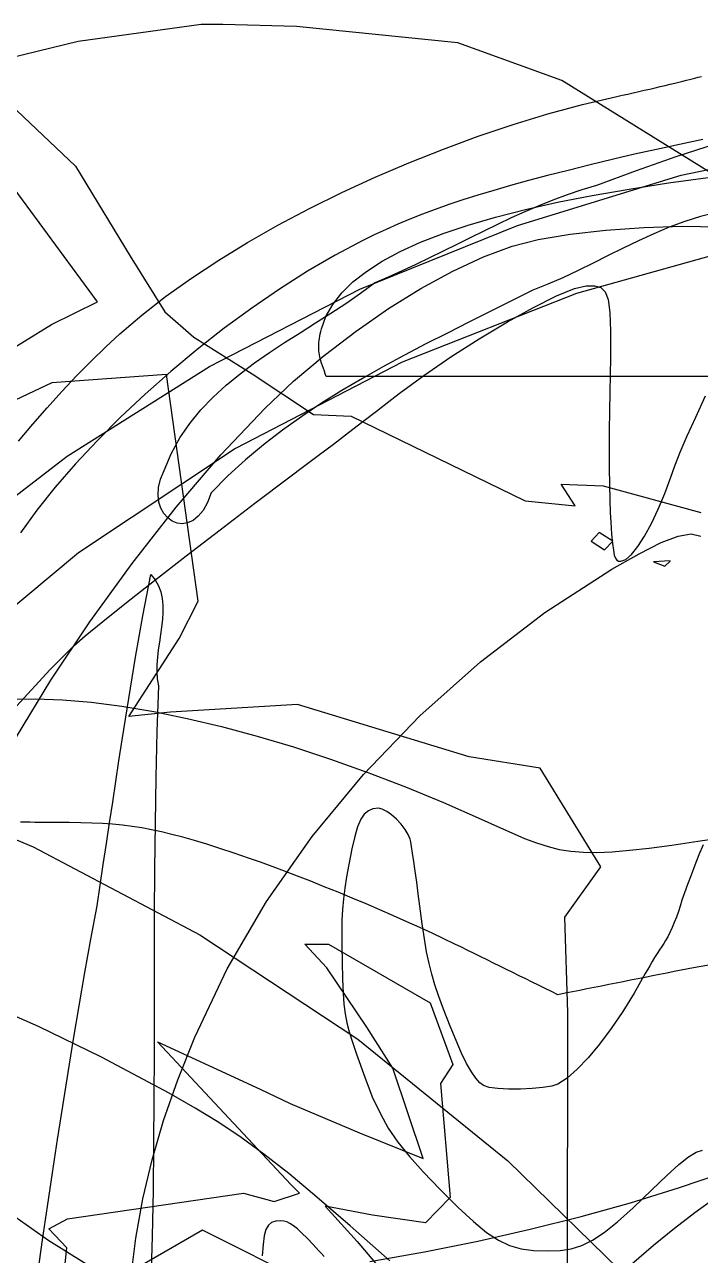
# Model space of a CAD drawing. Extents: x -75 to 75, y -75 to 75.
# Drawn here: x -46.6 to -19, y 24.5 to 74.9 of the extents above; entities that cross this region are included whole.
import ezdxf

# ---------------------------------------------------------------- set-up
doc = ezdxf.new("R2010")
doc.units = 0
for name, color, linetype in [('butterfly', 7, 'CONTINUOUS'), ('darth', 7, 'CONTINUOUS'), ('heart', 7, 'CONTINUOUS'), ('hellokitty', 7, 'CONTINUOUS'), ('ironman', 7, 'CONTINUOUS'), ('jackskellington', 7, 'CONTINUOUS'), ('mushroom', 7, 'CONTINUOUS'), ('skullbones', 7, 'CONTINUOUS'), ('stormtrooper', 7, 'CONTINUOUS'), ('thundercats', 7, 'CONTINUOUS'), ('wolf', 7, 'CONTINUOUS')]:
    doc.layers.add(name, color=color, linetype=linetype)

msp = doc.modelspace()

# ---------------------------------------------------------------- linework, layer by layer
at = {"layer": 'butterfly', "color": 7}
for p, q in [((-53.412229, 44.213467), (-46.224258, 41.26434)), ((-46.224258, 41.26434), (-39.412116, 37.661542)), ((-39.412116, 37.661542), (-32.953929, 33.385565)), ((-46.016263, 33.913744), (-48.367038, 34.941736)), ((-43.439664, 32.654387), (-46.016263, 33.913744)), ((-32.953929, 33.385565), (-26.827814, 28.416893)), ((-40.67565, 31.176674), (-43.439664, 32.654387)), ((-39.605963, 30.567701), (-40.67565, 31.176674)), ((-38.643789, 29.982279), (-39.605963, 30.567701)), ((-37.727117, 29.373325), (-38.643789, 29.982279)), ((-36.793938, 28.693745), (-37.727117, 29.373325)), ((-35.782239, 27.896442), (-36.793938, 28.693745)), ((-26.827814, 28.416893), (-21.011893, 22.736017)), ((-34.630007, 26.934341), (-35.782239, 27.896442)), ((-48.004284, 26.848043), (-45.588047, 25.161875)), ((-33.27523, 25.760341), (-34.630007, 26.934341)), ((-31.655901, 24.327355), (-33.27523, 25.760341)), ((-45.588047, 25.161875), (-42.380611, 23.162847))]:
    msp.add_line(p, q, dxfattribs=at)
at = {"layer": 'darth', "color": 7}
for p, q in [((-24.283146, 66.314035), (-22.816934, 66.480888)), ((-22.816934, 66.480888), (-21.264662, 66.590895)), ((-21.264662, 66.590895), (-19.703452, 66.640106)), ((-19.703452, 66.640106), (-18.210423, 66.624584)), ((-26.648909, 65.825556), (-25.586177, 66.094277)), ((-25.586177, 66.094277), (-24.283146, 66.314035)), ((-27.828222, 65.387152), (-26.648909, 65.825556)), ((-29.080581, 64.805044), (-27.828222, 65.387152)), ((-30.381578, 64.095249), (-29.080581, 64.805044)), ((-31.706797, 63.273779), (-30.381578, 64.095249)), ((-33.031828, 62.35665), (-31.706797, 63.273779)), ((-34.332257, 61.359878), (-33.031828, 62.35665)), ((-35.583676, 60.299476), (-34.332257, 61.359878)), ((-36.761666, 59.191457), (-35.583676, 60.299476)), ((-38.55166, 57.298028), (-36.761666, 59.191457)), ((-40.376946, 55.15831), (-38.55166, 57.298028)), ((-42.181382, 52.853144), (-40.376946, 55.15831)), ((-43.908836, 50.46336), (-42.181382, 52.853144)), ((-45.503169, 48.069796), (-43.908836, 50.46336)), ((-46.908249, 45.753288), (-45.503169, 48.069796))]:
    msp.add_line(p, q, dxfattribs=at)
at = {"layer": 'heart', "color": 7}
for p, q in [((-39.361166, 74.890317), (-44.38825, 74.193581)), ((-38.479222, 74.890317), (-39.361166, 74.890317)), ((-35.462972, 74.810942), (-38.479222, 74.890317)), ((-28.866028, 74.149483), (-35.462972, 74.810942)), ((-44.38825, 74.193581), (-48.66568, 73.161706)), ((-24.615054, 72.606081), (-28.866028, 74.149483)), ((-11.138943, 64.20997), (-24.615054, 72.606081))]:
    msp.add_line(p, q, dxfattribs=at)
at = {"layer": 'hellokitty', "color": 7}
for p, q in [((-47.161473, 47.295649), (-46.138984, 47.318792)), ((-46.138984, 47.318792), (-45.034539, 47.278313)), ((-45.034539, 47.278313), (-43.855087, 47.175736)), ((-43.855087, 47.175736), (-42.607569, 47.012609)), ((-42.607569, 47.012609), (-41.298932, 46.790466)), ((-41.298932, 46.790466), (-39.936124, 46.510852)), ((-39.936124, 46.510852), (-38.526085, 46.175303)), ((-38.526085, 46.175303), (-37.075762, 45.785365)), ((-37.075762, 45.785365), (-35.5921, 45.342579)), ((-35.5921, 45.342579), (-34.082047, 44.848481)), ((-34.082047, 44.848481), (-32.552541, 44.304613)), ((-32.552541, 44.304613), (-31.010535, 43.712519)), ((-31.010535, 43.712519), (-29.46297, 43.073741)), ((-29.46297, 43.073741), (-27.91679, 42.389812)), ((-27.91679, 42.389812), (-27.255513, 42.087492)), ((-46.551785, 42.264217), (-46.750763, 42.26591)), ((-46.35281, 42.262524), (-46.551785, 42.264217)), ((-46.153832, 42.26083), (-46.35281, 42.262524)), ((-45.954854, 42.259137), (-46.153832, 42.26083)), ((-45.755879, 42.257444), (-45.954854, 42.259137)), ((-45.556901, 42.25575), (-45.755879, 42.257444)), ((-45.357926, 42.254057), (-45.556901, 42.25575)), ((-45.158948, 42.252364), (-45.357926, 42.254057)), ((-44.959973, 42.25067), (-45.158948, 42.252364)), ((-44.760995, 42.248977), (-44.959973, 42.25067)), ((-44.280266, 42.242147), (-44.760995, 42.248977)), ((-43.827102, 42.228968), (-44.280266, 42.242147)), ((-43.396165, 42.208394), (-43.827102, 42.228968)), ((-42.982123, 42.179353), (-43.396165, 42.208394)), ((-42.579631, 42.140793), (-42.982123, 42.179353)), ((-42.183358, 42.091655), (-42.579631, 42.140793)), ((-41.787961, 42.030876), (-42.183358, 42.091655)), ((-41.388106, 41.957396), (-41.787961, 42.030876)), ((-40.978452, 41.870159), (-41.388106, 41.957396)), ((-40.553665, 41.768104), (-40.978452, 41.870159)), ((-27.255513, 42.087492), (-26.66951, 41.824907)), ((-26.66951, 41.824907), (-26.141055, 41.601263)), ((-40.108403, 41.650169), (-40.553665, 41.768104)), ((-39.637335, 41.515301), (-40.108403, 41.650169)), ((-39.135118, 41.362432), (-39.637335, 41.515301)), ((-38.596415, 41.190505), (-39.135118, 41.362432)), ((-26.141055, 41.601263), (-25.65242, 41.415775)), ((-25.65242, 41.415775), (-25.185879, 41.267651)), ((-21.049638, 41.210555), (-20.12167, 41.332878)), ((-20.12167, 41.332878), (-19.056253, 41.485453)), ((-19.056253, 41.485453), (-17.835659, 41.667484)), ((-38.015889, 40.998465), (-38.596415, 41.190505)), ((-37.388202, 40.785246), (-38.015889, 40.998465)), ((-36.939624, 40.628037), (-37.388202, 40.785246)), ((-25.185879, 41.267651), (-24.723705, 41.156097)), ((-24.723705, 41.156097), (-24.248169, 41.080329)), ((-24.248169, 41.080329), (-23.741547, 41.03955)), ((-23.741547, 41.03955), (-23.186109, 41.032975)), ((-23.186109, 41.032975), (-22.56413, 41.059814)), ((-22.56413, 41.059814), (-21.857882, 41.11927)), ((-21.857882, 41.11927), (-21.049638, 41.210555)), ((-36.460777, 40.454188), (-36.939624, 40.628037)), ((-35.955969, 40.265497), (-36.460777, 40.454188)), ((-35.4295, 40.063756), (-35.955969, 40.265497)), ((-34.885684, 39.850766), (-35.4295, 40.063756)), ((-34.32882, 39.628324), (-34.885684, 39.850766)), ((-33.763215, 39.398228), (-34.32882, 39.628324)), ((-33.193177, 39.162276), (-33.763215, 39.398228)), ((-32.623009, 38.922263), (-33.193177, 39.162276)), ((-32.057021, 38.679989), (-32.623009, 38.922263)), ((-31.499514, 38.437247), (-32.057021, 38.679989)), ((-30.954797, 38.19584), (-31.499514, 38.437247)), ((-30.427174, 37.957562), (-30.954797, 38.19584)), ((-29.920952, 37.724213), (-30.427174, 37.957562)), ((-29.440437, 37.497588), (-29.920952, 37.724213)), ((-28.989932, 37.279484), (-29.440437, 37.497588)), ((-28.726861, 37.150246), (-28.989932, 37.279484)), ((-28.463793, 37.021008), (-28.726861, 37.150246)), ((-28.200724, 36.89177), (-28.463793, 37.021008)), ((-27.937654, 36.762532), (-28.200724, 36.89177)), ((-27.674585, 36.633294), (-27.937654, 36.762532)), ((-27.411515, 36.504056), (-27.674585, 36.633294)), ((-27.148446, 36.374818), (-27.411515, 36.504056)), ((-26.885377, 36.245577), (-27.148446, 36.374818)), ((-19.236257, 36.308721), (-20.031063, 36.156759)), ((-18.374868, 36.462163), (-19.236257, 36.308721)), ((-26.622307, 36.116339), (-26.885377, 36.245577)), ((-26.359238, 35.987101), (-26.622307, 36.116339)), ((-26.096168, 35.857863), (-26.359238, 35.987101)), ((-25.833099, 35.728625), (-26.096168, 35.857863)), ((-21.812222, 35.802353), (-22.109082, 35.743284)), ((-21.515362, 35.861419), (-21.812222, 35.802353)), ((-21.218502, 35.920488), (-21.515362, 35.861419)), ((-20.921642, 35.979554), (-21.218502, 35.920488)), ((-20.624783, 36.038623), (-20.921642, 35.979554)), ((-20.327923, 36.09769), (-20.624783, 36.038623)), ((-20.031063, 36.156759), (-20.327923, 36.09769)), ((-25.570029, 35.599387), (-25.833099, 35.728625)), ((-25.30696, 35.470149), (-25.570029, 35.599387)), ((-25.043891, 35.340911), (-25.30696, 35.470149)), ((-24.780821, 35.211673), (-25.043891, 35.340911)), ((-24.483961, 35.270742), (-24.780821, 35.211673)), ((-24.187101, 35.329808), (-24.483961, 35.270742)), ((-23.890241, 35.388877), (-24.187101, 35.329808)), ((-23.593382, 35.447944), (-23.890241, 35.388877)), ((-23.296522, 35.507013), (-23.593382, 35.447944)), ((-22.999662, 35.566079), (-23.296522, 35.507013)), ((-22.702802, 35.625148), (-22.999662, 35.566079)), ((-22.405942, 35.684214), (-22.702802, 35.625148)), ((-22.109082, 35.743284), (-22.405942, 35.684214))]:
    msp.add_line(p, q, dxfattribs=at)
at = {"layer": 'ironman', "color": 7}
for p, q in [((-19.941931, 69.489978), (-18.297791, 70.020815)), ((-21.57328, 68.924162), (-19.941931, 69.489978)), ((-23.190947, 68.325777), (-21.57328, 68.924162)), ((-24.386461, 67.944977), (-23.793858, 68.145017)), ((-23.793858, 68.145017), (-23.190947, 68.325777)), ((-26.114486, 67.250804), (-25.545569, 67.495708)), ((-25.545569, 67.495708), (-24.969963, 67.727819)), ((-24.969963, 67.727819), (-24.386461, 67.944977)), ((-27.237079, 66.731286), (-26.677921, 66.995277)), ((-26.677921, 66.995277), (-26.114486, 67.250804)), ((-18.959158, 67.041553), (-19.599808, 66.839239)), ((-18.311252, 67.202121), (-18.959158, 67.041553)), ((-28.347391, 66.186578), (-27.793167, 66.460999)), ((-27.793167, 66.460999), (-27.237079, 66.731286)), ((-20.234118, 66.60202), (-20.863001, 66.336748)), ((-19.599808, 66.839239), (-20.234118, 66.60202)), ((-28.900958, 65.910186), (-28.347391, 66.186578)), ((-21.487375, 66.050264), (-22.108152, 65.749416)), ((-20.863001, 66.336748), (-21.487375, 66.050264)), ((-30.010947, 65.360152), (-29.455076, 65.633989)), ((-29.455076, 65.633989), (-28.900958, 65.910186)), ((-22.108152, 65.749416), (-22.726247, 65.441048)), ((-31.132783, 64.828203), (-30.569781, 65.090833)), ((-30.569781, 65.090833), (-30.010947, 65.360152)), ((-23.342575, 65.132009), (-23.958052, 64.829145)), ((-22.726247, 65.441048), (-23.342575, 65.132009)), ((-32.276113, 64.331652), (-31.701156, 64.57442)), ((-31.701156, 64.57442), (-31.132783, 64.828203)), ((-24.573591, 64.539297), (-25.190107, 64.269318)), ((-23.958052, 64.829145), (-24.573591, 64.539297)), ((-32.851914, 63.903109), (-32.276113, 64.331652)), ((-25.808516, 64.026048), (-26.673533, 63.588581)), ((-25.190107, 64.269318), (-25.808516, 64.026048)), ((-34.065097, 63.084829), (-33.450214, 63.489027)), ((-33.450214, 63.489027), (-32.851914, 63.903109)), ((-26.673533, 63.588581), (-27.545143, 63.152472)), ((-34.690651, 62.685936), (-34.065097, 63.084829)), ((-27.545143, 63.152472), (-28.420695, 62.71514)), ((-35.320963, 62.287774), (-34.690651, 62.685936)), ((-28.420695, 62.71514), (-29.297543, 62.274001)), ((-35.950119, 61.885768), (-35.320963, 62.287774)), ((-29.297543, 62.274001), (-30.173033, 61.826473)), ((-37.181307, 61.051906), (-36.572204, 61.475335)), ((-36.572204, 61.475335), (-35.950119, 61.885768)), ((-30.173033, 61.826473), (-31.044521, 61.36997)), ((-37.771513, 60.610897), (-37.181307, 61.051906)), ((-31.044521, 61.36997), (-31.909354, 60.90191)), ((-38.336906, 60.147739), (-37.771513, 60.610897)), ((-32.764885, 60.419708), (-33.608464, 59.920782)), ((-31.909354, 60.90191), (-32.764885, 60.419708)), ((-38.871579, 59.657849), (-38.336906, 60.147739)), ((-33.608464, 59.920782), (-34.437444, 59.402548)), ((-39.369613, 59.136653), (-38.871579, 59.657849)), ((-39.825097, 58.579574), (-39.369613, 59.136653)), ((-34.437444, 59.402548), (-35.249172, 58.862423)), ((-40.232116, 57.982033), (-39.825097, 58.579574)), ((-35.249172, 58.862423), (-36.041003, 58.29782)), ((-40.584755, 57.339459), (-40.232116, 57.982033)), ((-36.041003, 58.29782), (-36.810287, 57.706161)), ((-36.810287, 57.706161), (-37.554374, 57.084857)), ((-40.877106, 56.647272), (-40.584755, 57.339459)), ((-37.554374, 57.084857), (-38.270615, 56.43133)), ((-41.023517, 56.295104), (-40.877106, 56.647272)), ((-38.270615, 56.43133), (-38.956361, 55.742992)), ((-41.121957, 55.648005), (-41.102878, 55.96045)), ((-41.102878, 55.96045), (-41.023517, 56.295104)), ((-41.087486, 55.362467), (-41.121957, 55.648005)), ((-38.956361, 55.742992), (-39.106461, 55.339578)), ((-41.006228, 55.108523), (-41.087486, 55.362467)), ((-40.884943, 54.890873), (-41.006228, 55.108523)), ((-40.730382, 54.714205), (-40.884943, 54.890873)), ((-39.284077, 55.019394), (-39.482449, 54.777742)), ((-39.106461, 55.339578), (-39.284077, 55.019394)), ((-40.549297, 54.583217), (-40.730382, 54.714205)), ((-40.348445, 54.5026), (-40.549297, 54.583217)), ((-40.13458, 54.477059), (-40.348445, 54.5026)), ((-39.914455, 54.51127), (-40.13458, 54.477059)), ((-39.694826, 54.609932), (-39.914455, 54.51127)), ((-39.482449, 54.777742), (-39.694826, 54.609932)), ((-41.586706, 51.549969), (-41.423988, 52.392255)), ((-41.423988, 52.392255), (-41.238311, 52.175272)), ((-41.238311, 52.175272), (-41.101055, 51.939492)), ((-41.101055, 51.939492), (-41.00657, 51.687024)), ((-41.743551, 50.706675), (-41.586706, 51.549969)), ((-41.00657, 51.687024), (-40.949217, 51.419986)), ((-40.949217, 51.419986), (-40.923337, 51.140493)), ((-40.923295, 50.850656), (-40.943445, 50.552593)), ((-40.923337, 51.140493), (-40.923295, 50.850656)), ((-41.895054, 49.862469), (-41.743551, 50.706675)), ((-40.943445, 50.552593), (-40.978128, 50.248416)), ((-42.041739, 49.017436), (-41.895054, 49.862469)), ((-41.021703, 49.940241), (-41.068523, 49.630183)), ((-40.978128, 50.248416), (-41.021703, 49.940241)), ((-41.068523, 49.630183), (-41.112942, 49.320357)), ((-42.184139, 48.171676), (-42.041739, 49.017436)), ((-41.149312, 49.012873), (-41.171975, 48.709851)), ((-41.112942, 49.320357), (-41.149312, 49.012873)), ((-41.171975, 48.709851), (-41.175305, 48.413402)), ((-41.175305, 48.413402), (-41.153659, 48.125642)), ((-42.322778, 47.325274), (-42.184139, 48.171676)), ((-41.101363, 47.848684), (-41.168004, 45.974539)), ((-41.153659, 48.125642), (-41.101363, 47.848684)), ((-42.458183, 46.478325), (-42.322778, 47.325274)), ((-42.590887, 45.630922), (-42.458183, 46.478325)), ((-41.168004, 45.974539), (-41.215536, 44.099206)), ((-42.721411, 44.783155), (-42.590887, 45.630922)), ((-42.850288, 43.935119), (-42.721411, 44.783155)), ((-42.978042, 43.086901), (-42.850288, 43.935119)), ((-41.215536, 44.099206), (-41.247263, 42.222905)), ((-43.105203, 42.238594), (-42.978042, 43.086901)), ((-43.232301, 41.390293), (-43.105203, 42.238594)), ((-41.247263, 42.222905), (-41.266483, 40.345868)), ((-43.35986, 40.542089), (-43.232301, 41.390293)), ((-43.488407, 39.694073), (-43.35986, 40.542089)), ((-41.266483, 40.345868), (-41.27653, 38.468317)), ((-43.618475, 38.846337), (-43.488407, 39.694073)), ((-43.867674, 37.483672), (-43.618475, 38.846337)), ((-41.27653, 38.468317), (-41.280678, 36.590484)), ((-44.110331, 36.120107), (-43.867674, 37.483672)), ((-41.280678, 36.590484), (-41.282372, 34.712594)), ((-44.34665, 34.755658), (-44.110331, 36.120107)), ((-44.576831, 33.390338), (-44.34665, 34.755658)), ((-41.282372, 34.712594), (-41.284629, 32.834874)), ((-44.80107, 32.024165), (-44.576831, 33.390338)), ((-41.284629, 32.834874), (-41.290923, 30.957548)), ((-45.019572, 30.657154), (-44.80107, 32.024165)), ((-41.290923, 30.957548), (-41.304554, 29.080847)), ((-45.232534, 29.289321), (-45.019572, 30.657154)), ((-45.44016, 27.920688), (-45.232534, 29.289321)), ((-41.304554, 29.080847), (-41.328825, 27.204992)), ((-45.642646, 26.551263), (-45.44016, 27.920688)), ((-41.328825, 27.204992), (-41.367035, 25.330218)), ((-45.840193, 25.181066), (-45.642646, 26.551263)), ((-46.033004, 23.810115), (-45.840193, 25.181066)), ((-41.367035, 25.330218), (-41.422487, 23.456745))]:
    msp.add_line(p, q, dxfattribs=at)
at = {"layer": 'jackskellington', "color": 7}
for p, q in [((-24.840316, 63.792123), (-24.104136, 64.099872)), ((-24.104136, 64.099872), (-23.628392, 64.210384)), ((-23.628392, 64.210384), (-23.284958, 64.199095)), ((-23.284958, 64.199095), (-23.026748, 64.132838)), ((-23.026748, 64.132838), (-22.84299, 63.963)), ((-22.84299, 63.963), (-22.722909, 63.640976)), ((-25.77512, 63.322821), (-24.840316, 63.792123)), ((-22.722909, 63.640976), (-22.655733, 63.118156)), ((-26.846735, 62.727648), (-25.77512, 63.322821)), ((-22.655733, 63.118156), (-22.630685, 62.345931)), ((-27.993348, 62.042286), (-26.846735, 62.727648)), ((-29.153149, 61.302417), (-27.993348, 62.042286)), ((-22.630685, 62.345931), (-22.636996, 61.275699)), ((-30.264326, 60.543725), (-29.153149, 61.302417)), ((-22.636996, 61.275699), (-22.663886, 59.858848)), ((-31.265063, 59.801895), (-30.264326, 60.543725)), ((-32.191506, 59.085028), (-31.690931, 59.471193)), ((-31.690931, 59.471193), (-31.265063, 59.801895)), ((-22.663886, 59.858848), (-22.67708, 59.079079)), ((-19.150069, 58.836975), (-18.749248, 59.699559)), ((-32.748446, 58.657405), (-32.191506, 59.085028)), ((-22.67708, 59.079079), (-22.684689, 58.288513)), ((-33.343407, 58.202328), (-32.748446, 58.657405)), ((-19.494253, 58.070598), (-19.150069, 58.836975)), ((-33.958056, 57.733802), (-33.343407, 58.202328)), ((-22.684689, 58.288513), (-22.68689, 57.508961)), ((-19.780171, 57.404), (-19.494253, 58.070598)), ((-34.574045, 57.26583), (-33.958056, 57.733802)), ((-22.68689, 57.508961), (-22.683842, 56.762241)), ((-20.00619, 56.840747), (-19.780171, 57.404)), ((-35.173037, 56.812417), (-34.574045, 57.26583)), ((-37.163048, 55.309476), (-35.736688, 56.387568)), ((-35.736688, 56.387568), (-35.173037, 56.812417)), ((-22.683842, 56.762241), (-22.67572, 56.070167)), ((-20.414811, 55.70485), (-20.170678, 56.384404)), ((-20.170678, 56.384404), (-20.00619, 56.840747)), ((-22.67572, 56.070167), (-22.662689, 55.454556)), ((-22.662689, 55.454556), (-22.644926, 54.937223)), ((-20.680653, 55.065193), (-20.414811, 55.70485)), ((-38.590612, 54.220031), (-37.163048, 55.309476)), ((-22.644926, 54.937223), (-22.622597, 54.539983)), ((-20.958939, 54.481067), (-20.680653, 55.065193)), ((-22.622597, 54.539983), (-22.58463, 54.051214)), ((-21.240401, 53.968097), (-20.958939, 54.481067)), ((-39.972544, 53.155827), (-38.590612, 54.220031)), ((-22.58463, 54.051214), (-22.550016, 53.67285)), ((-21.515774, 53.541913), (-21.240401, 53.968097)), ((-22.550016, 53.67285), (-22.515182, 53.390947)), ((-22.515182, 53.390947), (-22.476556, 53.19156)), ((-21.77579, 53.218148), (-21.515774, 53.541913)), ((-41.262018, 52.153464), (-39.972544, 53.155827)), ((-22.476556, 53.19156), (-22.430566, 53.060752)), ((-22.430566, 53.060752), (-22.373639, 52.984578)), ((-22.373639, 52.984578), (-22.302204, 52.9491)), ((-22.302204, 52.9491), (-22.212686, 52.940379)), ((-22.212686, 52.940379), (-22.011183, 53.012425)), ((-22.011183, 53.012425), (-21.77579, 53.218148)), ((-42.412192, 51.249529), (-41.262018, 52.153464)), ((-43.376238, 50.480623), (-42.412192, 51.249529)), ((-44.10732, 49.883337), (-43.376238, 50.480623)), ((-44.55861, 49.494268), (-44.10732, 49.883337)), ((-45.536993, 48.506626), (-44.55861, 49.494268)), ((-46.906787, 47.010439), (-45.536993, 48.506626)), ((-32.338922, 42.811438), (-32.528987, 42.736835)), ((-32.116322, 42.833705), (-32.338922, 42.811438)), ((-31.961757, 42.799457), (-32.116322, 42.833705)), ((-31.779269, 42.705006), (-31.961757, 42.799457)), ((-32.836194, 42.38402), (-32.965678, 42.082494)), ((-32.69269, 42.598247), (-32.836194, 42.38402)), ((-32.528987, 42.736835), (-32.69269, 42.598247)), ((-31.581674, 42.562794), (-31.779269, 42.705006)), ((-31.381785, 42.385265), (-31.581674, 42.562794)), ((-31.192419, 42.184865), (-31.381785, 42.385265)), ((-32.965678, 42.082494), (-33.08731, 41.682007)), ((-31.026394, 41.974031), (-31.192419, 42.184865)), ((-30.89652, 41.765209), (-31.026394, 41.974031)), ((-33.08731, 41.682007), (-33.207257, 41.170905)), ((-30.815619, 41.570839), (-30.89652, 41.765209)), ((-30.794057, 41.467343), (-30.815619, 41.570839)), ((-30.761446, 41.273253), (-30.794057, 41.467343)), ((-18.850075, 41.342341), (-19.018284, 40.928022)), ((-33.207257, 41.170905), (-33.331695, 40.537531)), ((-30.719403, 40.999788), (-30.761446, 41.273253)), ((-30.669535, 40.658172), (-30.719403, 40.999788)), ((-19.018284, 40.928022), (-19.182766, 40.512052)), ((-33.331695, 40.537531), (-33.421868, 40.025611)), ((-30.613452, 40.259632), (-30.669535, 40.658172)), ((-19.182766, 40.512052), (-19.338979, 40.106391)), ((-33.421868, 40.025611), (-33.492824, 39.562902)), ((-30.552754, 39.815386), (-30.613452, 40.259632)), ((-30.489054, 39.336658), (-30.552754, 39.815386)), ((-19.338979, 40.106391), (-19.482381, 39.723006)), ((-33.492824, 39.562902), (-33.54609, 39.126835)), ((-30.423953, 38.83467), (-30.489054, 39.336658)), ((-19.608429, 39.373858), (-19.712579, 39.070915)), ((-19.482381, 39.723006), (-19.608429, 39.373858)), ((-33.54609, 39.126835), (-33.583189, 38.694828)), ((-30.32712, 38.103903), (-30.423953, 38.83467)), ((-19.790288, 38.826138), (-19.859016, 38.609733)), ((-19.712579, 39.070915), (-19.790288, 38.826138)), ((-33.583189, 38.694828), (-33.605653, 38.244312)), ((-19.937424, 38.388101), (-20.022775, 38.167502)), ((-19.859016, 38.609733), (-19.937424, 38.388101)), ((-33.605653, 38.244312), (-33.614995, 37.752709)), ((-30.236558, 37.488972), (-30.32712, 38.103903)), ((-20.112331, 37.954204), (-20.203353, 37.754464)), ((-20.022775, 38.167502), (-20.112331, 37.954204)), ((-33.614995, 37.752709), (-33.612737, 37.197445)), ((-30.145634, 36.961044), (-30.236558, 37.488972)), ((-20.45784, 37.299237), (-20.538561, 37.183864)), ((-20.378846, 37.420719), (-20.45784, 37.299237)), ((-20.293104, 37.574547), (-20.378846, 37.420719)), ((-20.203353, 37.754464), (-20.293104, 37.574547)), ((-33.612737, 37.197445), (-33.600404, 36.555948)), ((-30.047712, 36.491297), (-30.145634, 36.961044)), ((-20.726828, 36.895315), (-20.828204, 36.732204)), ((-20.629253, 37.047545), (-20.726828, 36.895315)), ((-20.538561, 37.183864), (-20.629253, 37.047545)), ((-33.600404, 36.555948), (-33.5811, 35.846309)), ((-29.936155, 36.050895), (-30.047712, 36.491297)), ((-21.030014, 36.39349), (-21.124278, 36.227955)), ((-20.930294, 36.563252), (-21.030014, 36.39349)), ((-20.828204, 36.732204), (-20.930294, 36.563252)), ((-33.5811, 35.846309), (-33.558043, 35.27955)), ((-29.804332, 35.611017), (-29.936155, 36.050895)), ((-21.210002, 36.071683), (-21.657811, 35.277123)), ((-21.124278, 36.227955), (-21.210002, 36.071683)), ((-33.558043, 35.27955), (-33.525364, 34.818122)), ((-29.645604, 35.142828), (-29.804332, 35.611017)), ((-21.657811, 35.277123), (-22.12493, 34.523528)), ((-33.525364, 34.818122), (-33.477251, 34.424468)), ((-29.453338, 34.617505), (-29.645604, 35.142828)), ((-33.477251, 34.424468), (-33.407872, 34.06103)), ((-29.188325, 33.928386), (-29.453338, 34.617505)), ((-22.12493, 34.523528), (-22.601602, 33.82323)), ((-33.407872, 34.06103), (-33.311403, 33.690258)), ((-28.94422, 33.331556), (-29.188325, 33.928386)), ((-22.601602, 33.82323), (-23.078068, 33.188554)), ((-33.311403, 33.690258), (-33.18201, 33.274595)), ((-33.18201, 33.274595), (-33.01387, 32.776485)), ((-28.719193, 32.823537), (-28.94422, 33.331556)), ((-33.01387, 32.776485), (-32.678616, 31.831971)), ((-28.511424, 32.400841), (-28.719193, 32.823537)), ((-23.078068, 33.188554), (-23.544571, 32.631832)), ((-28.319084, 32.05999), (-28.511424, 32.400841)), ((-23.544571, 32.631832), (-23.991352, 32.165389)), ((-32.678616, 31.831971), (-32.366277, 31.039556)), ((-28.140348, 31.797498), (-28.319084, 32.05999)), ((-27.973394, 31.609882), (-28.140348, 31.797498)), ((-24.408655, 31.801551), (-24.78672, 31.552648)), ((-23.991352, 32.165389), (-24.408655, 31.801551)), ((-27.816395, 31.49366), (-27.973394, 31.609882)), ((-27.583916, 31.421355), (-27.816395, 31.49366)), ((-27.229739, 31.373374), (-27.583916, 31.421355)), ((-26.793822, 31.348934), (-27.229739, 31.373374)), ((-26.316125, 31.347241), (-26.793822, 31.348934)), ((-25.836607, 31.367561), (-26.316125, 31.347241)), ((-25.395228, 31.409084), (-25.836607, 31.367561)), ((-25.031945, 31.47104), (-25.395228, 31.409084)), ((-24.78672, 31.552648), (-25.031945, 31.47104)), ((-32.366277, 31.039556), (-32.052189, 30.359378)), ((-32.052189, 30.359378), (-31.71168, 29.751573)), ((-31.71168, 29.751573), (-31.320085, 29.176277)), ((-31.320085, 29.176277), (-30.852737, 28.593627)), ((-19.439809, 28.577546), (-19.124363, 28.77279)), ((-19.124363, 28.77279), (-18.868218, 28.857239)), ((-30.852737, 28.593627), (-30.284968, 27.963755)), ((-20.33071, 27.814493), (-19.835082, 28.26146)), ((-19.835082, 28.26146), (-19.439809, 28.577546)), ((-30.284968, 27.963755), (-29.592109, 27.246803)), ((-20.947219, 27.226596), (-20.33071, 27.814493)), ((-29.592109, 27.246803), (-28.850836, 26.509396)), ((-21.711842, 26.498815), (-20.947219, 27.226596)), ((-28.850836, 26.509396), (-28.228835, 25.92981)), ((-22.350636, 25.924592), (-21.711842, 26.498815)), ((-36.613383, 25.785786), (-36.71202, 25.608511)), ((-36.482054, 25.894837), (-36.613383, 25.785786)), ((-36.312509, 25.949856), (-36.482054, 25.894837)), ((-36.099219, 25.96504), (-36.312509, 25.949856)), ((-35.983057, 25.953836), (-36.099219, 25.96504)), ((-35.862483, 25.917962), (-35.983057, 25.953836)), ((-35.732892, 25.854005), (-35.862483, 25.917962)), ((-35.58969, 25.758555), (-35.732892, 25.854005)), ((-35.42827, 25.628199), (-35.58969, 25.758555)), ((-28.228835, 25.92981), (-27.693827, 25.489594)), ((-22.893116, 25.486591), (-22.350636, 25.924592)), ((-36.783495, 25.348816), (-36.83333, 24.992505)), ((-36.71202, 25.608511), (-36.783495, 25.348816)), ((-35.244038, 25.459529), (-35.42827, 25.628199)), ((-35.032386, 25.249135), (-35.244038, 25.459529)), ((-34.788718, 24.993606), (-35.032386, 25.249135)), ((-27.693827, 25.489594), (-27.213532, 25.170308)), ((-23.368798, 25.167491), (-22.893116, 25.486591)), ((-36.83333, 24.992505), (-36.867053, 24.525382)), ((-34.675126, 24.872177), (-34.788718, 24.993606)), ((-34.561537, 24.750748), (-34.675126, 24.872177)), ((-34.447946, 24.629322), (-34.561537, 24.750748)), ((-27.213532, 25.170308), (-26.75567, 24.953502)), ((-26.75567, 24.953502), (-26.28796, 24.82073)), ((-26.28796, 24.82073), (-25.778122, 24.753547)), ((-25.778122, 24.753547), (-25.193876, 24.73351)), ((-25.193876, 24.73351), (-24.690222, 24.750302)), ((-24.690222, 24.750302), (-24.237836, 24.816675)), ((-24.237836, 24.816675), (-23.8072, 24.949963)), ((-23.8072, 24.949963), (-23.368798, 25.167491)), ((-34.334357, 24.507893), (-34.447946, 24.629322))]:
    msp.add_line(p, q, dxfattribs=at)
at = {"layer": 'mushroom', "color": 7}
for p, q in [((-20.255238, 68.412569), (-18.439089, 68.667396)), ((-23.380273, 67.903344), (-21.86771, 68.165706)), ((-21.86771, 68.165706), (-20.255238, 68.412569)), ((-26.108374, 67.330975), (-24.793602, 67.625194)), ((-24.793602, 67.625194), (-23.380273, 67.903344)), ((-28.444946, 66.693186), (-27.325263, 67.0204)), ((-27.325263, 67.0204), (-26.108374, 67.330975)), ((-29.468098, 66.34905), (-28.444946, 66.693186)), ((-31.227508, 65.608869), (-30.395393, 65.987707)), ((-30.395393, 65.987707), (-29.468098, 66.34905)), ((-31.965118, 65.212259), (-31.227508, 65.608869)), ((-32.608901, 64.797587), (-31.965118, 65.212259)), ((-33.159531, 64.364571), (-32.608901, 64.797587)), ((-33.617682, 63.912928), (-33.159531, 64.364571)), ((-34.259252, 62.952616), (-33.984029, 63.44237)), ((-33.984029, 63.44237), (-33.617682, 63.912928)), ((-34.444023, 62.44338), (-34.259252, 62.952616)), ((-34.469366, 62.34434), (-34.444023, 62.44338)), ((-34.546328, 61.881173), (-34.537551, 61.969845)), ((-34.537551, 61.969845), (-34.525472, 62.060404)), ((-34.525472, 62.060404), (-34.510091, 62.152945)), ((-34.510091, 62.152945), (-34.49138, 62.24756)), ((-34.49138, 62.24756), (-34.469366, 62.34434)), ((-34.554061, 61.709122), (-34.551803, 61.794297)), ((-34.552932, 61.625562), (-34.554061, 61.709122)), ((-34.548473, 61.543514), (-34.552932, 61.625562)), ((-34.551803, 61.794297), (-34.546328, 61.881173)), ((-34.540712, 61.462895), (-34.548473, 61.543514)), ((-34.529649, 61.383607), (-34.540712, 61.462895)), ((-34.515256, 61.305559), (-34.529649, 61.383607)), ((-34.49756, 61.228656), (-34.515256, 61.305559)), ((-34.476563, 61.152809), (-34.49756, 61.228656)), ((-34.452264, 61.077921), (-34.476563, 61.152809)), ((-34.439592, 61.041545), (-34.452264, 61.077921)), ((-34.42692, 61.00517), (-34.439592, 61.041545)), ((-34.414248, 60.968794), (-34.42692, 61.00517)), ((-34.401577, 60.932418), (-34.414248, 60.968794)), ((-34.388905, 60.896043), (-34.401577, 60.932418)), ((-34.376233, 60.859667), (-34.388905, 60.896043)), ((-34.363561, 60.823292), (-34.376233, 60.859667)), ((-34.350889, 60.786916), (-34.363561, 60.823292)), ((-34.338218, 60.75054), (-34.350889, 60.786916)), ((-34.325546, 60.714165), (-34.338218, 60.75054)), ((-34.312874, 60.677789), (-34.325546, 60.714165)), ((-34.300202, 60.641413), (-34.312874, 60.677789)), ((-34.287531, 60.605038), (-34.300202, 60.641413)), ((-34.274859, 60.568662), (-34.287531, 60.605038)), ((-34.262187, 60.532287), (-34.274859, 60.568662)), ((-34.249515, 60.495911), (-34.262187, 60.532287)), ((-33.413787, 60.495998), (-34.249515, 60.495911)), ((-32.578063, 60.496089), (-33.413787, 60.495998)), ((-31.742335, 60.496176), (-32.578063, 60.496089)), ((-30.90661, 60.496264), (-31.742335, 60.496176)), ((-30.070882, 60.496351), (-30.90661, 60.496264)), ((-29.235154, 60.496442), (-30.070882, 60.496351)), ((-28.39943, 60.496529), (-29.235154, 60.496442)), ((-27.563702, 60.496617), (-28.39943, 60.496529)), ((-26.727975, 60.496704), (-27.563702, 60.496617)), ((-25.892249, 60.496794), (-26.727975, 60.496704)), ((-25.056522, 60.496882), (-25.892249, 60.496794)), ((-24.220796, 60.496969), (-25.056522, 60.496882)), ((-23.385069, 60.497057), (-24.220796, 60.496969)), ((-22.549342, 60.497147), (-23.385069, 60.497057)), ((-21.713616, 60.497235), (-22.549342, 60.497147)), ((-20.877889, 60.497322), (-21.713616, 60.497235)), ((-18.380998, 60.496193), (-20.877889, 60.497322)), ((-19.851247, 27.304407), (-17.954647, 27.945692)), ((-21.812165, 26.701507), (-19.851247, 27.304407)), ((-23.834321, 26.138084), (-21.812165, 26.701507)), ((-25.914634, 25.615231), (-23.834321, 26.138084)), ((-28.050024, 25.134034), (-25.914634, 25.615231)), ((-32.473711, 24.300987), (-30.23741, 24.69559)), ((-30.23741, 24.69559), (-28.050024, 25.134034))]:
    msp.add_line(p, q, dxfattribs=at)
at = {"layer": 'skullbones', "color": 7}
for p, q in [((-20.563493, 53.700863), (-19.869179, 53.972271)), ((-19.869179, 53.972271), (-19.338571, 54.060832)), ((-19.338571, 54.060832), (-18.939918, 53.966347)), ((-21.453261, 53.246816), (-20.563493, 53.700863)), ((-22.570232, 52.610329), (-21.453261, 53.246816)), ((-25.317914, 50.839579), (-22.570232, 52.610329)), ((-27.944372, 48.8299), (-25.317914, 50.839579)), ((-30.422201, 46.612034), (-27.944372, 48.8299)), ((-32.724003, 44.216735), (-30.422201, 46.612034)), ((-34.822367, 41.674751), (-32.724003, 44.216735)), ((-36.689896, 39.016824), (-34.822367, 41.674751)), ((-38.29919, 36.273709), (-36.689896, 39.016824)), ((-39.622837, 33.476147), (-38.29919, 36.273709)), ((-40.314172, 31.728402), (-39.622837, 33.476147)), ((-40.894474, 30.062986), (-40.314172, 31.728402)), ((-41.370075, 28.449366), (-40.894474, 30.062986)), ((-41.74731, 26.85702), (-41.370075, 28.449366)), ((-42.032507, 25.255418), (-41.74731, 26.85702)), ((-42.231996, 23.61403), (-42.032507, 25.255418))]:
    msp.add_line(p, q, dxfattribs=at)
at = {"layer": 'stormtrooper', "color": 7}
for p, q in [((-20.195232, 72.451124), (-20.008712, 72.496079)), ((-20.008712, 72.496079), (-19.834163, 72.538652)), ((-19.834163, 72.538652), (-19.673166, 72.578465)), ((-19.673166, 72.578465), (-19.5273, 72.615151)), ((-19.5273, 72.615151), (-19.398148, 72.648338)), ((-19.398148, 72.648338), (-19.28729, 72.677649)), ((-19.28729, 72.677649), (-19.177887, 72.706151)), ((-19.177887, 72.706151), (-19.053003, 72.736961)), ((-19.053003, 72.736961), (-18.914075, 72.769786)), ((-22.370977, 71.952217), (-22.151708, 72.000567)), ((-22.151708, 72.000567), (-21.9286, 72.05025)), ((-21.9286, 72.05025), (-21.703233, 72.100897)), ((-21.703233, 72.100897), (-21.477189, 72.152135)), ((-21.477189, 72.152135), (-21.252048, 72.203589)), ((-21.252048, 72.203589), (-21.029392, 72.254889)), ((-21.029392, 72.254889), (-20.810801, 72.305666)), ((-20.810801, 72.305666), (-20.597857, 72.355546)), ((-20.597857, 72.355546), (-20.39214, 72.404156)), ((-20.39214, 72.404156), (-20.195232, 72.451124)), ((-25.189621, 71.235042), (-23.772794, 71.619705)), ((-23.772794, 71.619705), (-22.370977, 71.952217)), ((-26.614458, 70.801574), (-25.189621, 71.235042)), ((-28.0403, 70.322652), (-26.614458, 70.801574)), ((-29.460142, 69.801616), (-28.0403, 70.322652)), ((-19.81782, 69.987634), (-20.748377, 69.788064)), ((-18.855785, 70.185348), (-19.81782, 69.987634)), ((-30.866986, 69.24182), (-29.460142, 69.801616)), ((-21.646478, 69.5868), (-22.511143, 69.384014)), ((-20.748377, 69.788064), (-21.646478, 69.5868)), ((-32.253823, 68.646602), (-30.866986, 69.24182)), ((-23.468565, 69.151698), (-24.363381, 68.929233)), ((-22.511143, 69.384014), (-23.468565, 69.151698)), ((-33.613652, 68.019315), (-32.253823, 68.646602)), ((-25.982648, 68.508197), (-26.715825, 68.306795)), ((-25.199955, 68.715204), (-25.982648, 68.508197)), ((-24.363381, 68.929233), (-25.199955, 68.715204)), ((-34.93947, 67.363303), (-33.613652, 68.019315)), ((-27.403847, 68.109578), (-28.051078, 67.915132)), ((-26.715825, 68.306795), (-27.403847, 68.109578)), ((-29.240618, 67.528883), (-29.791652, 67.334249)), ((-28.661879, 67.722039), (-29.240618, 67.528883)), ((-28.051078, 67.915132), (-28.661879, 67.722039)), ((-36.224272, 66.681912), (-34.93947, 67.363303)), ((-30.319348, 67.136716), (-30.828065, 66.93487)), ((-29.791652, 67.334249), (-30.319348, 67.136716)), ((-37.461057, 65.97849), (-36.224272, 66.681912)), ((-31.806021, 66.512575), (-32.283987, 66.289293)), ((-31.322168, 66.727299), (-31.806021, 66.512575)), ((-30.828065, 66.93487), (-31.322168, 66.727299)), ((-38.642823, 65.256379), (-37.461057, 65.97849)), ((-32.760426, 66.05603), (-33.882818, 65.462094)), ((-32.283987, 66.289293), (-32.760426, 66.05603)), ((-33.882818, 65.462094), (-35.017871, 64.799264)), ((-39.762563, 64.518932), (-38.642823, 65.256379)), ((-40.813276, 63.769491), (-39.762563, 64.518932)), ((-35.017871, 64.799264), (-36.15767, 64.074762)), ((-36.15767, 64.074762), (-37.294306, 63.295801)), ((-41.787956, 63.011406), (-40.813276, 63.769491)), ((-42.679603, 62.24802), (-41.787956, 63.011406)), ((-37.294306, 63.295801), (-38.419868, 62.469604)), ((-38.419868, 62.469604), (-39.526447, 61.603382)), ((-43.262762, 61.707189), (-42.679603, 62.24802)), ((-43.855694, 61.129122), (-43.262762, 61.707189)), ((-39.526447, 61.603382), (-40.606131, 60.704355)), ((-44.454338, 60.518889), (-43.855694, 61.129122)), ((-45.054641, 59.881558), (-44.454338, 60.518889)), ((-40.606131, 60.704355), (-41.651007, 59.779741)), ((-45.652543, 59.222203), (-45.054641, 59.881558)), ((-41.651007, 59.779741), (-42.653167, 58.836758)), ((-46.243988, 58.545885), (-45.652543, 59.222203)), ((-46.824917, 57.857681), (-46.243988, 58.545885)), ((-42.653167, 58.836758), (-43.604702, 57.882618)), ((-43.604702, 57.882618), (-44.497698, 56.924544)), ((-44.497698, 56.924544), (-45.324248, 55.969752)), ((-45.324248, 55.969752), (-46.076435, 55.025457)), ((-46.076435, 55.025457), (-46.746358, 54.098876))]:
    msp.add_line(p, q, dxfattribs=at)
at = {"layer": 'thundercats', "color": 7}
for p, q in [((-19.744122, 68.72559), (-12.839206, 70.179935)), ((-26.438035, 66.680215), (-19.744122, 68.72559)), ((-32.879326, 64.067588), (-26.438035, 66.680215)), ((-16.64907, 65.954131), (-24.020894, 63.890217)), ((-39.02638, 60.911486), (-32.879326, 64.067588)), ((-24.020894, 63.890217), (-31.146016, 61.085318)), ((-31.146016, 61.085318), (-37.954023, 57.548097)), ((-44.837576, 57.235685), (-39.02638, 60.911486)), ((-37.954023, 57.548097), (-44.3745, 53.28721)), ((-50.271296, 53.063964), (-44.837576, 57.235685)), ((-44.3745, 53.28721), (-50.337034, 48.311328)), ((-19.184438, 26.306822), (-18.355549, 26.906409)), ((-20.020784, 25.66083), (-19.184438, 26.306822)), ((-20.877247, 24.959589), (-20.020784, 25.66083)), ((-21.766485, 24.194259), (-20.877247, 24.959589))]:
    msp.add_line(p, q, dxfattribs=at)
at = {"layer": 'wolf', "color": 7}
for p, q in [((-49.645062, 73.985185), (-44.50264, 69.105069)), ((-43.5977, 63.55599), (-47.946477, 69.46394)), ((-44.50264, 69.105069), (-42.268947, 65.421106)), ((-42.268947, 65.421106), (-40.851384, 63.14554)), ((-45.472387, 62.628396), (-43.5977, 63.55599)), ((-40.851384, 63.14554), (-39.655583, 62.104501)), ((-48.217545, 60.928893), (-45.472387, 62.628396)), ((-39.655583, 62.104501), (-37.277477, 60.612455)), ((-40.776164, 60.57804), (-45.466169, 60.231314)), ((-39.483894, 51.307269), (-40.776164, 60.57804)), ((-37.277477, 60.612455), (-34.773664, 58.938098)), ((-45.466169, 60.231314), (-48.729059, 58.710167)), ((-34.773664, 58.938098), (-33.228071, 58.8682)), ((-33.228071, 58.8682), (-31.750847, 58.152594)), ((-31.750847, 58.152594), (-26.112413, 55.413814)), ((-24.069543, 55.212101), (-24.649322, 56.096956)), ((-24.649322, 56.096956), (-22.92507, 56.019342)), ((-22.92507, 56.019342), (-18.944981, 54.938964)), ((-26.112413, 55.413814), (-24.069543, 55.212101)), ((-23.088606, 54.114096), (-23.418752, 53.763243)), ((-22.541618, 53.763243), (-23.088606, 54.114096)), ((-23.418752, 53.763243), (-22.871764, 53.41239)), ((-22.871764, 53.41239), (-22.541618, 53.763243)), ((-20.195285, 52.950356), (-20.867755, 52.922641)), ((-20.867755, 52.922641), (-20.40726, 52.738364)), ((-20.40726, 52.738364), (-20.195285, 52.950339)), ((-20.195285, 52.950339), (-20.195285, 52.950356)), ((-40.258419, 49.778917), (-39.483894, 51.307269)), ((-41.354587, 48.096184), (-40.258419, 49.778917)), ((-42.319434, 46.585011), (-41.354587, 48.096184)), ((-35.418073, 47.081748), (-40.610587, 46.761341)), ((-28.406217, 44.943251), (-35.418073, 47.081748)), ((-40.610587, 46.761341), (-42.319434, 46.585011)), ((-25.509832, 44.482557), (-28.406217, 44.943251)), ((-23.025351, 40.4345), (-25.509832, 44.482557)), ((-24.504588, 38.383932), (-23.025351, 40.4345)), ((-24.37146, 34.478471), (-24.504588, 38.383932)), ((-34.224028, 36.308281), (-35.1282, 37.273128)), ((-35.1282, 37.273128), (-34.162359, 37.273128)), ((-34.162359, 37.273128), (-29.997256, 34.877499)), ((-32.584559, 33.87611), (-34.224028, 36.308281)), ((-29.997256, 34.877499), (-29.073328, 32.361178)), ((-24.385458, 22.370915), (-24.37146, 34.478471)), ((-31.52103, 32.20593), (-32.584559, 33.87611)), ((-35.690127, 27.44923), (-41.151271, 33.281326)), ((-41.151271, 33.281326), (-36.955459, 31.349123)), ((-29.073328, 32.361178), (-29.581323, 31.571757)), ((-30.294224, 28.51117), (-31.52103, 32.20593)), ((-36.955459, 31.349123), (-35.727471, 30.761062)), ((-29.581323, 31.571757), (-29.187092, 26.910129)), ((-35.727471, 30.761062), (-32.891798, 29.563701)), ((-32.891798, 29.563701), (-30.294224, 28.51117)), ((-35.347772, 27.098374), (-35.690127, 27.44923)), ((-44.828841, 26.041519), (-37.628319, 27.098374)), ((-37.628319, 27.098374), (-36.379624, 26.747521)), ((-36.379624, 26.747521), (-35.347772, 27.098374)), ((-29.187092, 26.910129), (-30.195153, 25.878536)), ((-32.365515, 26.1869), (-34.29521, 26.565042)), ((-34.29521, 26.565042), (-32.97951, 25.116242)), ((-30.195153, 25.878536), (-32.365515, 26.1869)), ((-45.588484, 25.634973), (-44.828841, 26.041519)), ((-44.853798, 24.852935), (-45.588484, 25.634973)), ((-39.304189, 25.585877), (-42.470934, 23.756832)), ((-33.944357, 22.889504), (-39.304189, 25.585877)), ((-45.173869, 21.888213), (-44.853798, 24.852935)), ((-32.97951, 25.116242), (-31.13753, 22.940642))]:
    msp.add_line(p, q, dxfattribs=at)

doc.saveas('drawing.dxf')
